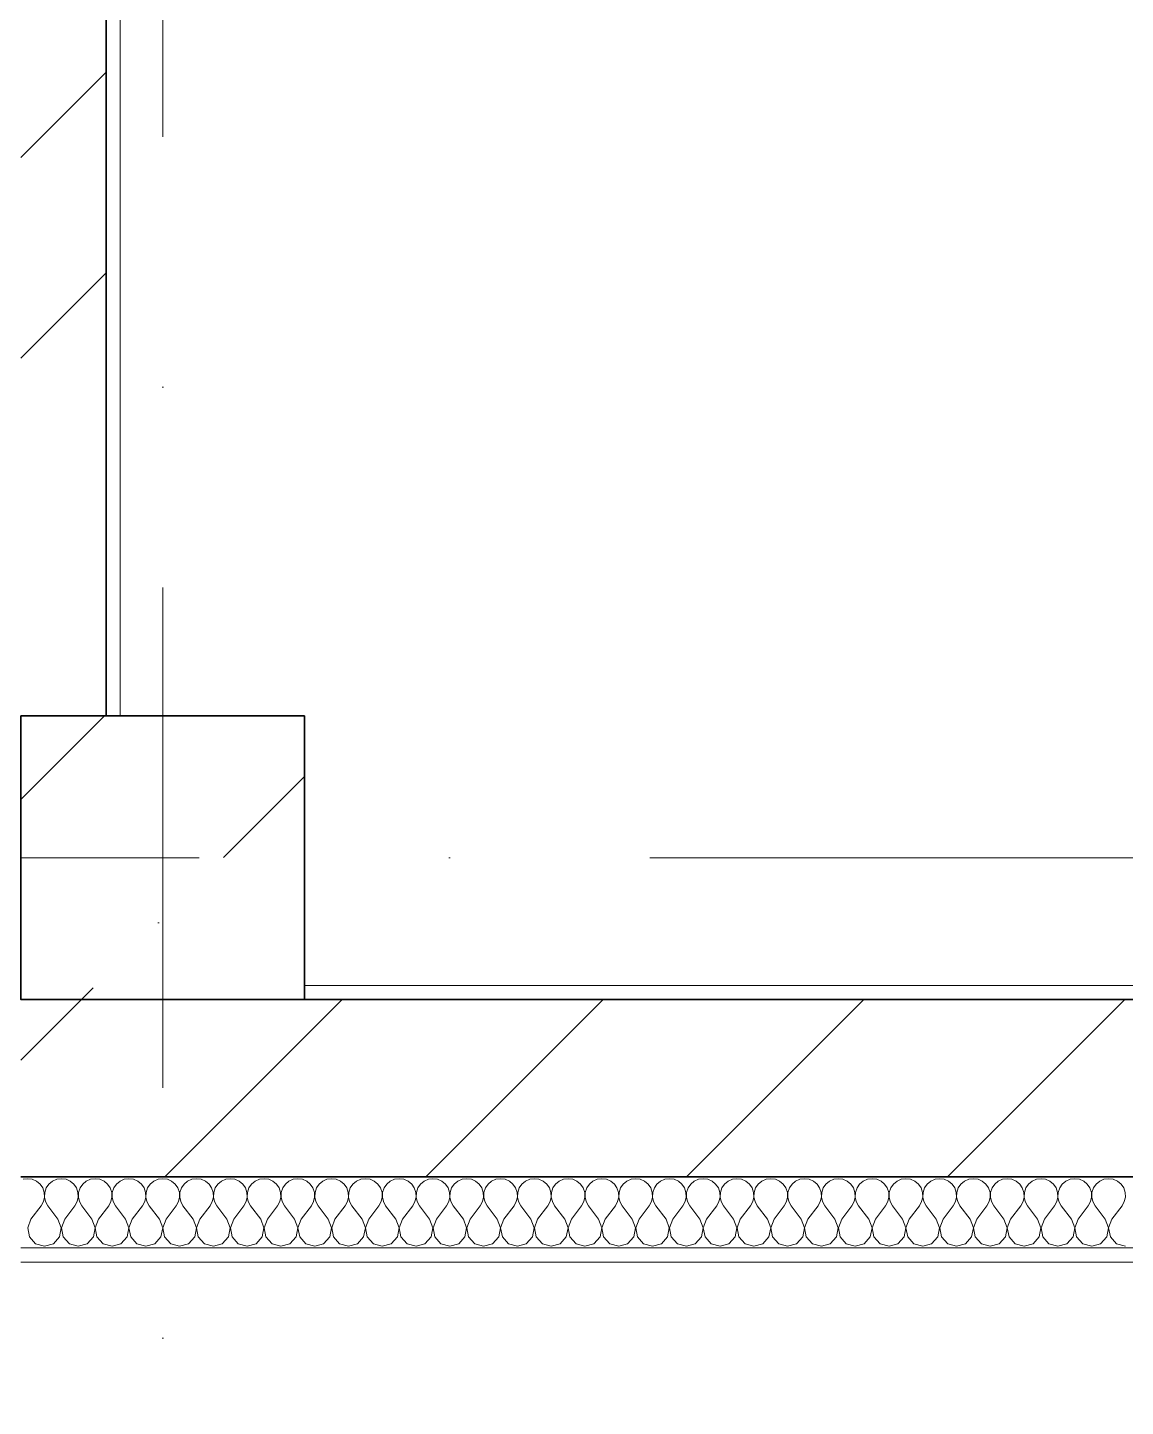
# Model space of a CAD drawing. Header units: millimetres. Extents: x -34838 to 729576, y -214038 to 121482.
# Drawn here: x 608251 to 609799, y -98511 to -96567 of the extents above; entities that cross this region are included whole.
import ezdxf
from ezdxf.enums import TextEntityAlignment as Align

# ---------------------------------------------------------------- set-up
doc = ezdxf.new("R2010")
doc.units = ezdxf.units.MM
doc.header["$MEASUREMENT"] = 0
doc.linetypes.add('Штрихпунктирная', pattern=[1340.555525, 705.555534, -352.777767, 0, -282.222223])
for name, color, linetype in [('А _ ОСІ КООРДИНАЦІЙНІ.3D', 7, 'Continuous'), ('АБ _ 0 _ СТІНИ _ ЗОВНІШНІ .3D', 7, 'Continuous'), ('АБ _ 0 _ СТІНИ _ НАВІСНІ .3D', 7, 'Continuous'), ('АБ _ 1 _ КОЛОНИ _ КБ.3D', 7, 'Continuous'), ('АП _ ТЕП _ ЗОНИ ПРИМІЩЕНЬ .3D', 7, 'Continuous')]:
    doc.layers.add(name, color=color, linetype=linetype)
for name, color, linetype, lineweight in [('А _ ОСІ КООРДИНАЦІЙНІ.3D_Ном._пера__105', 7, 'Continuous', 13), ('А _ ОСІ КООРДИНАЦІЙНІ.3D_Ном._пера__25', 7, 'Continuous', 0), ('АБ _ 0 _ СТІНИ _ ЗОВНІШНІ .3D_Ном._пера__27', 7, 'Continuous', 35), ('АБ _ 0 _ СТІНИ _ ЗОВНІШНІ .3D_Ном._пера__87', 7, 'Continuous', 13), ('АБ _ 0 _ СТІНИ _ НАВІСНІ .3D_Ном._пера__171', 7, 'Continuous', 13), ('АБ _ 0 _ СТІНИ _ НАВІСНІ .3D_Ном._пера__27', 7, 'Continuous', 35), ('АБ _ 0 _ СТІНИ _ НАВІСНІ .3D_Ном._пера__67', 7, 'Continuous', 15), ('АБ _ 0 _ СТІНИ _ НАВІСНІ .3D_Ном._пера__87', 7, 'Continuous', 13), ('АБ _ 1 _ КОЛОНИ _ КБ.3D_Ном._пера__28', 7, 'Continuous', 35)]:
    doc.layers.add(name, color=color, linetype=linetype, lineweight=lineweight)
doc.styles.add('СГЕНЕРИР_СТИЛЬ_1', font='Arial.ttf')

# ---------------------------------------------------------------- blocks, each defined once
blk = doc.blocks.new('Стена_87_1', base_point=(608301.8, -91877.7))
at = {"layer": 'АБ _ 0 _ СТІНИ _ ЗОВНІШНІ .3D', "linetype": 'Continuous', "lineweight": 0, "true_color": 0x000000}
h = blk.add_hatch(dxfattribs=at)
h.set_pattern_fill('М___ЦЕГЛА_ОБЛИЧКУВАЛЬНА__3B', color=18, style=0, pattern_type=2)
h.set_pattern_definition([(45, (518441.8, -97737.7), (-707.107, 707.107), []), (45, (518300.3, -97596.3), (-707.107, 707.107), [])])
h.paths.add_polyline_path([(608241.8, -91957.7), (608241.8, -97537.7), (608361.8, -97537.7), (608361.8, -91957.7)])
at = {"layer": 'АБ _ 0 _ СТІНИ _ ЗОВНІШНІ .3D_Ном._пера__27', "color": 7, "linetype": 'Continuous', "lineweight": 35}
blk.add_line((608361.8, -97537.7), (608361.8, -91957.7), dxfattribs=at)
at = {"layer": 'АБ _ 0 _ СТІНИ _ ЗОВНІШНІ .3D_Ном._пера__87', "color": 7, "linetype": 'Continuous', "lineweight": 13, "flags": 128}
blk.add_lwpolyline([(608381.8, -97537.7), (608381.8, -91957.7)], dxfattribs=at)
blk = doc.blocks.new('*X345', base_point=(518441.8, -97737.7))
at = {"layer": 'АБ _ 0 _ СТІНИ _ НАВІСНІ .3D_Ном._пера__171', "color": 7, "linetype": 'Continuous', "lineweight": 13}
for p, q in [((608251.3, -98190.1), (608244.8, -98191)), ((608257.8, -98191), (608251.3, -98190.1)), ((608263.8, -98193.6), (608257.8, -98191)), ((608268.9, -98197.8), (608263.8, -98193.6)), ((608272.6, -98203.2), (608268.9, -98197.8)), ((608274.7, -98209.5), (608272.6, -98203.2)), ((608277.6, -98203.2), (608275.5, -98209.5)), ((608281.3, -98197.8), (608277.6, -98203.2)), ((608286.4, -98193.6), (608281.3, -98197.8)), ((608292.4, -98191), (608286.4, -98193.6)), ((608298.9, -98190.1), (608292.4, -98191)), ((608305.4, -98191), (608298.9, -98190.1)), ((608311.4, -98193.6), (608305.4, -98191)), ((608316.5, -98197.8), (608311.4, -98193.6)), ((608320.2, -98203.2), (608316.5, -98197.8)), ((608322.3, -98209.5), (608320.2, -98203.2)), ((608325.2, -98203.2), (608323.1, -98209.5)), ((608328.9, -98197.8), (608325.2, -98203.2)), ((608334, -98193.6), (608328.9, -98197.8)), ((608340, -98191), (608334, -98193.6)), ((608346.5, -98190.1), (608340, -98191)), ((608353, -98191), (608346.5, -98190.1)), ((608359, -98193.6), (608353, -98191)), ((608364.1, -98197.8), (608359, -98193.6)), ((608367.8, -98203.2), (608364.1, -98197.8)), ((608369.9, -98209.5), (608367.8, -98203.2)), ((608372.8, -98203.2), (608370.7, -98209.5)), ((608376.6, -98197.8), (608372.8, -98203.2)), ((608381.6, -98193.6), (608376.6, -98197.8)), ((608387.6, -98191), (608381.6, -98193.6)), ((608394.1, -98190.1), (608387.6, -98191)), ((608400.6, -98191), (608394.1, -98190.1)), ((608406.7, -98193.6), (608400.6, -98191)), ((608411.7, -98197.8), (608406.7, -98193.6)), ((608415.4, -98203.2), (608411.7, -98197.8)), ((608417.5, -98209.5), (608415.4, -98203.2)), ((608420.5, -98203.2), (608418.4, -98209.5)), ((608424.2, -98197.8), (608420.5, -98203.2)), ((608429.2, -98193.6), (608424.2, -98197.8)), ((608435.3, -98191), (608429.2, -98193.6)), ((608441.8, -98190.1), (608435.3, -98191)), ((608448.3, -98191), (608441.8, -98190.1)), ((608454.3, -98193.6), (608448.3, -98191)), ((608459.3, -98197.8), (608454.3, -98193.6)), ((608463.1, -98203.2), (608459.3, -98197.8)), ((608465.2, -98209.5), (608463.1, -98203.2)), ((608468.1, -98203.2), (608466, -98209.5)), ((608471.8, -98197.8), (608468.1, -98203.2)), ((608476.9, -98193.6), (608471.8, -98197.8)), ((608482.9, -98191), (608476.9, -98193.6)), ((608489.4, -98190.1), (608482.9, -98191)), ((608495.9, -98191), (608489.4, -98190.1)), ((608501.9, -98193.6), (608495.9, -98191)), ((608507, -98197.8), (608501.9, -98193.6)), ((608510.7, -98203.2), (608507, -98197.8)), ((608512.8, -98209.5), (608510.7, -98203.2)), ((608515.7, -98203.2), (608513.6, -98209.5)), ((608519.4, -98197.8), (608515.7, -98203.2)), ((608524.5, -98193.6), (608519.4, -98197.8)), ((608530.5, -98191), (608524.5, -98193.6)), ((608537, -98190.1), (608530.5, -98191)), ((608543.5, -98191), (608537, -98190.1)), ((608549.5, -98193.6), (608543.5, -98191)), ((608554.6, -98197.8), (608549.5, -98193.6)), ((608558.3, -98203.2), (608554.6, -98197.8)), ((608560.4, -98209.5), (608558.3, -98203.2)), ((608563.3, -98203.2), (608561.2, -98209.5)), ((608567, -98197.8), (608563.3, -98203.2)), ((608572.1, -98193.6), (608567, -98197.8)), ((608578.1, -98191), (608572.1, -98193.6)), ((608584.6, -98190.1), (608578.1, -98191)), ((608591.1, -98191), (608584.6, -98190.1)), ((608597.1, -98193.6), (608591.1, -98191)), ((608602.2, -98197.8), (608597.1, -98193.6)), ((608605.9, -98203.2), (608602.2, -98197.8)), ((608608, -98209.5), (608605.9, -98203.2)), ((608610.9, -98203.2), (608608.8, -98209.5)), ((608614.7, -98197.8), (608610.9, -98203.2)), ((608619.7, -98193.6), (608614.7, -98197.8)), ((608625.7, -98191), (608619.7, -98193.6)), ((608632.2, -98190.1), (608625.7, -98191)), ((608638.7, -98191), (608632.2, -98190.1)), ((608644.8, -98193.6), (608638.7, -98191)), ((608649.8, -98197.8), (608644.8, -98193.6)), ((608653.5, -98203.2), (608649.8, -98197.8)), ((608655.6, -98209.5), (608653.5, -98203.2)), ((608658.6, -98203.2), (608656.5, -98209.5)), ((608662.3, -98197.8), (608658.6, -98203.2)), ((608667.3, -98193.6), (608662.3, -98197.8)), ((608673.3, -98191), (608667.3, -98193.6)), ((608679.9, -98190.1), (608673.3, -98191)), ((608686.4, -98191), (608679.9, -98190.1)), ((608692.4, -98193.6), (608686.4, -98191)), ((608697.4, -98197.8), (608692.4, -98193.6)), ((608701.2, -98203.2), (608697.4, -98197.8)), ((608703.3, -98209.5), (608701.2, -98203.2)), ((608706.2, -98203.2), (608704.1, -98209.5)), ((608709.9, -98197.8), (608706.2, -98203.2)), ((608715, -98193.6), (608709.9, -98197.8)), ((608721, -98191), (608715, -98193.6)), ((608727.5, -98190.1), (608721, -98191)), ((608734, -98191), (608727.5, -98190.1)), ((608740, -98193.6), (608734, -98191)), ((608745.1, -98197.8), (608740, -98193.6)), ((608748.8, -98203.2), (608745.1, -98197.8)), ((608750.9, -98209.5), (608748.8, -98203.2)), ((608753.8, -98203.2), (608751.7, -98209.5)), ((608757.5, -98197.8), (608753.8, -98203.2)), ((608762.6, -98193.6), (608757.5, -98197.8)), ((608768.6, -98191), (608762.6, -98193.6)), ((608775.1, -98190.1), (608768.6, -98191)), ((608781.6, -98191), (608775.1, -98190.1)), ((608787.6, -98193.6), (608781.6, -98191)), ((608792.7, -98197.8), (608787.6, -98193.6)), ((608796.4, -98203.2), (608792.7, -98197.8)), ((608798.5, -98209.5), (608796.4, -98203.2)), ((608801.4, -98203.2), (608799.3, -98209.5)), ((608805.1, -98197.8), (608801.4, -98203.2)), ((608810.2, -98193.6), (608805.1, -98197.8)), ((608816.2, -98191), (608810.2, -98193.6)), ((608822.7, -98190.1), (608816.2, -98191)), ((608829.2, -98191), (608822.7, -98190.1)), ((608835.2, -98193.6), (608829.2, -98191)), ((608840.3, -98197.8), (608835.2, -98193.6)), ((608844, -98203.2), (608840.3, -98197.8)), ((608846.1, -98209.5), (608844, -98203.2)), ((608849, -98203.2), (608846.9, -98209.5)), ((608852.8, -98197.8), (608849, -98203.2)), ((608857.8, -98193.6), (608852.8, -98197.8)), ((608863.8, -98191), (608857.8, -98193.6)), ((608870.3, -98190.1), (608863.8, -98191)), ((608876.8, -98191), (608870.3, -98190.1)), ((608882.8, -98193.6), (608876.8, -98191)), ((608887.9, -98197.8), (608882.8, -98193.6)), ((608891.6, -98203.2), (608887.9, -98197.8)), ((608893.7, -98209.5), (608891.6, -98203.2)), ((608896.7, -98203.2), (608894.6, -98209.5)), ((608900.4, -98197.8), (608896.7, -98203.2)), ((608905.4, -98193.6), (608900.4, -98197.8)), ((608911.4, -98191), (608905.4, -98193.6)), ((608918, -98190.1), (608911.4, -98191)), ((608924.5, -98191), (608918, -98190.1)), ((608930.5, -98193.6), (608924.5, -98191)), ((608935.5, -98197.8), (608930.5, -98193.6)), ((608939.2, -98203.2), (608935.5, -98197.8)), ((608941.3, -98209.5), (608939.2, -98203.2)), ((608944.3, -98203.2), (608942.2, -98209.5)), ((608948, -98197.8), (608944.3, -98203.2)), ((608953.1, -98193.6), (608948, -98197.8)), ((608959.1, -98191), (608953.1, -98193.6)), ((608965.6, -98190.1), (608959.1, -98191)), ((608972.1, -98191), (608965.6, -98190.1)), ((608978.1, -98193.6), (608972.1, -98191)), ((608983.1, -98197.8), (608978.1, -98193.6)), ((608986.9, -98203.2), (608983.1, -98197.8)), ((608989, -98209.5), (608986.9, -98203.2)), ((608991.9, -98203.2), (608989.8, -98209.5)), ((608995.6, -98197.8), (608991.9, -98203.2)), ((609000.7, -98193.6), (608995.6, -98197.8)), ((609006.7, -98191), (609000.7, -98193.6)), ((609013.2, -98190.1), (609006.7, -98191)), ((609019.7, -98191), (609013.2, -98190.1)), ((609025.7, -98193.6), (609019.7, -98191)), ((609030.8, -98197.8), (609025.7, -98193.6)), ((609034.5, -98203.2), (609030.8, -98197.8)), ((609036.6, -98209.5), (609034.5, -98203.2)), ((609039.5, -98203.2), (609037.4, -98209.5)), ((609043.2, -98197.8), (609039.5, -98203.2)), ((609048.3, -98193.6), (609043.2, -98197.8)), ((609054.3, -98191), (609048.3, -98193.6)), ((609060.8, -98190.1), (609054.3, -98191)), ((609067.3, -98191), (609060.8, -98190.1)), ((609073.3, -98193.6), (609067.3, -98191)), ((609078.4, -98197.8), (609073.3, -98193.6)), ((609082.1, -98203.2), (609078.4, -98197.8)), ((609084.2, -98209.5), (609082.1, -98203.2)), ((609087.1, -98203.2), (609085, -98209.5)), ((609090.9, -98197.8), (609087.1, -98203.2)), ((609095.9, -98193.6), (609090.9, -98197.8)), ((609101.9, -98191), (609095.9, -98193.6)), ((609108.4, -98190.1), (609101.9, -98191)), ((609114.9, -98191), (609108.4, -98190.1)), ((609120.9, -98193.6), (609114.9, -98191)), ((609126, -98197.8), (609120.9, -98193.6)), ((609129.7, -98203.2), (609126, -98197.8)), ((609131.8, -98209.5), (609129.7, -98203.2)), ((609134.8, -98203.2), (609132.7, -98209.5)), ((609138.5, -98197.8), (609134.8, -98203.2)), ((609143.5, -98193.6), (609138.5, -98197.8)), ((609149.5, -98191), (609143.5, -98193.6)), ((609156, -98190.1), (609149.5, -98191)), ((609162.6, -98191), (609156, -98190.1)), ((609168.6, -98193.6), (609162.6, -98191)), ((609173.6, -98197.8), (609168.6, -98193.6)), ((609177.3, -98203.2), (609173.6, -98197.8)), ((609179.4, -98209.5), (609177.3, -98203.2)), ((609182.4, -98203.2), (609180.3, -98209.5)), ((609186.1, -98197.8), (609182.4, -98203.2)), ((609191.1, -98193.6), (609186.1, -98197.8)), ((609197.2, -98191), (609191.1, -98193.6)), ((609203.7, -98190.1), (609197.2, -98191)), ((609210.2, -98191), (609203.7, -98190.1)), ((609216.2, -98193.6), (609210.2, -98191)), ((609221.2, -98197.8), (609216.2, -98193.6)), ((609225, -98203.2), (609221.2, -98197.8)), ((609227.1, -98209.5), (609225, -98203.2)), ((609230, -98203.2), (609227.9, -98209.5)), ((609233.7, -98197.8), (609230, -98203.2)), ((609238.8, -98193.6), (609233.7, -98197.8)), ((609244.8, -98191), (609238.8, -98193.6)), ((609251.3, -98190.1), (609244.8, -98191)), ((609257.8, -98191), (609251.3, -98190.1)), ((609263.8, -98193.6), (609257.8, -98191)), ((609268.9, -98197.8), (609263.8, -98193.6)), ((609272.6, -98203.2), (609268.9, -98197.8)), ((609274.7, -98209.5), (609272.6, -98203.2)), ((609277.6, -98203.2), (609275.5, -98209.5)), ((609281.3, -98197.8), (609277.6, -98203.2)), ((609286.4, -98193.6), (609281.3, -98197.8)), ((609292.4, -98191), (609286.4, -98193.6)), ((609298.9, -98190.1), (609292.4, -98191)), ((609305.4, -98191), (609298.9, -98190.1)), ((609311.4, -98193.6), (609305.4, -98191)), ((609316.5, -98197.8), (609311.4, -98193.6)), ((609320.2, -98203.2), (609316.5, -98197.8)), ((609322.3, -98209.5), (609320.2, -98203.2)), ((609325.2, -98203.2), (609323.1, -98209.5)), ((609328.9, -98197.8), (609325.2, -98203.2)), ((609334, -98193.6), (609328.9, -98197.8)), ((609340, -98191), (609334, -98193.6)), ((609346.5, -98190.1), (609340, -98191)), ((609353, -98191), (609346.5, -98190.1)), ((609359, -98193.6), (609353, -98191)), ((609364.1, -98197.8), (609359, -98193.6)), ((609367.8, -98203.2), (609364.1, -98197.8)), ((609369.9, -98209.5), (609367.8, -98203.2)), ((609372.8, -98203.2), (609370.7, -98209.5)), ((609376.6, -98197.8), (609372.8, -98203.2)), ((609381.6, -98193.6), (609376.6, -98197.8)), ((609387.6, -98191), (609381.6, -98193.6)), ((609394.1, -98190.1), (609387.6, -98191)), ((609400.6, -98191), (609394.1, -98190.1)), ((609406.7, -98193.6), (609400.6, -98191)), ((609411.7, -98197.8), (609406.7, -98193.6)), ((609415.4, -98203.2), (609411.7, -98197.8)), ((609417.5, -98209.5), (609415.4, -98203.2)), ((609420.5, -98203.2), (609418.4, -98209.5)), ((609424.2, -98197.8), (609420.5, -98203.2)), ((609429.2, -98193.6), (609424.2, -98197.8)), ((609435.3, -98191), (609429.2, -98193.6)), ((609441.8, -98190.1), (609435.3, -98191)), ((609448.3, -98191), (609441.8, -98190.1)), ((609454.3, -98193.6), (609448.3, -98191)), ((609459.3, -98197.8), (609454.3, -98193.6)), ((609463.1, -98203.2), (609459.3, -98197.8)), ((609465.2, -98209.5), (609463.1, -98203.2)), ((609468.1, -98203.2), (609466, -98209.5)), ((609471.8, -98197.8), (609468.1, -98203.2)), ((609476.9, -98193.6), (609471.8, -98197.8)), ((609482.9, -98191), (609476.9, -98193.6)), ((609489.4, -98190.1), (609482.9, -98191)), ((609495.9, -98191), (609489.4, -98190.1)), ((609501.9, -98193.6), (609495.9, -98191)), ((609507, -98197.8), (609501.9, -98193.6)), ((609510.7, -98203.2), (609507, -98197.8)), ((609512.8, -98209.5), (609510.7, -98203.2)), ((609515.7, -98203.2), (609513.6, -98209.5)), ((609519.4, -98197.8), (609515.7, -98203.2)), ((609524.5, -98193.6), (609519.4, -98197.8)), ((609530.5, -98191), (609524.5, -98193.6)), ((609537, -98190.1), (609530.5, -98191)), ((609543.5, -98191), (609537, -98190.1)), ((609549.5, -98193.6), (609543.5, -98191)), ((609554.6, -98197.8), (609549.5, -98193.6)), ((609558.3, -98203.2), (609554.6, -98197.8)), ((609560.4, -98209.5), (609558.3, -98203.2)), ((609563.3, -98203.2), (609561.2, -98209.5)), ((609567, -98197.8), (609563.3, -98203.2)), ((609572.1, -98193.6), (609567, -98197.8)), ((609578.1, -98191), (609572.1, -98193.6)), ((609584.6, -98190.1), (609578.1, -98191)), ((609591.1, -98191), (609584.6, -98190.1)), ((609597.1, -98193.6), (609591.1, -98191)), ((609602.2, -98197.8), (609597.1, -98193.6)), ((609605.9, -98203.2), (609602.2, -98197.8)), ((609608, -98209.5), (609605.9, -98203.2)), ((609610.9, -98203.2), (609608.8, -98209.5)), ((609614.7, -98197.8), (609610.9, -98203.2)), ((609619.7, -98193.6), (609614.7, -98197.8)), ((609625.7, -98191), (609619.7, -98193.6)), ((609632.2, -98190.1), (609625.7, -98191)), ((609638.7, -98191), (609632.2, -98190.1)), ((609644.8, -98193.6), (609638.7, -98191)), ((609649.8, -98197.8), (609644.8, -98193.6)), ((609653.5, -98203.2), (609649.8, -98197.8)), ((609655.6, -98209.5), (609653.5, -98203.2)), ((609658.6, -98203.2), (609656.5, -98209.5)), ((609662.3, -98197.8), (609658.6, -98203.2)), ((609667.3, -98193.6), (609662.3, -98197.8)), ((609673.3, -98191), (609667.3, -98193.6)), ((609679.9, -98190.1), (609673.3, -98191)), ((609686.4, -98191), (609679.9, -98190.1)), ((609692.4, -98193.6), (609686.4, -98191)), ((609697.4, -98197.8), (609692.4, -98193.6)), ((609701.2, -98203.2), (609697.4, -98197.8)), ((609703.3, -98209.5), (609701.2, -98203.2)), ((609706.2, -98203.2), (609704.1, -98209.5)), ((609709.9, -98197.8), (609706.2, -98203.2)), ((609715, -98193.6), (609709.9, -98197.8)), ((609721, -98191), (609715, -98193.6)), ((609727.5, -98190.1), (609721, -98191)), ((609734, -98191), (609727.5, -98190.1)), ((609740, -98193.6), (609734, -98191)), ((609745.1, -98197.8), (609740, -98193.6)), ((609748.8, -98203.2), (609745.1, -98197.8)), ((609750.9, -98209.5), (609748.8, -98203.2)), ((609753.8, -98203.2), (609751.7, -98209.5)), ((609757.5, -98197.8), (609753.8, -98203.2)), ((609762.6, -98193.6), (609757.5, -98197.8)), ((609768.6, -98191), (609762.6, -98193.6)), ((609775.1, -98190.1), (609768.6, -98191)), ((609781.6, -98191), (609775.1, -98190.1)), ((609787.6, -98193.6), (609781.6, -98191)), ((609792.7, -98197.8), (609787.6, -98193.6)), ((609796.4, -98203.2), (609792.7, -98197.8)), ((609798.5, -98209.5), (609796.4, -98203.2)), ((608270.3, -98228.2), (608273.5, -98222.4)), ((608273.5, -98222.4), (608275, -98216)), ((608275, -98216), (608274.7, -98209.5)), ((608275.5, -98209.5), (608275.2, -98216)), ((608275.2, -98216), (608276.7, -98222.4)), ((608276.7, -98222.4), (608279.9, -98228.2)), ((608318, -98228.2), (608321.1, -98222.4)), ((608321.1, -98222.4), (608322.6, -98216)), ((608322.6, -98216), (608322.3, -98209.5)), ((608323.1, -98209.5), (608322.8, -98216)), ((608322.8, -98216), (608324.3, -98222.4)), ((608324.3, -98222.4), (608327.5, -98228.2)), ((608365.6, -98228.2), (608368.7, -98222.4)), ((608368.7, -98222.4), (608370.2, -98216)), ((608370.2, -98216), (608369.9, -98209.5)), ((608370.7, -98209.5), (608370.4, -98216)), ((608370.4, -98216), (608371.9, -98222.4)), ((608371.9, -98222.4), (608375.1, -98228.2)), ((608413.2, -98228.2), (608416.4, -98222.4)), ((608416.4, -98222.4), (608417.9, -98216)), ((608417.9, -98216), (608417.5, -98209.5)), ((608418.4, -98209.5), (608418, -98216)), ((608418, -98216), (608419.5, -98222.4)), ((608419.5, -98222.4), (608422.7, -98228.2)), ((608460.8, -98228.2), (608464, -98222.4)), ((608464, -98222.4), (608465.5, -98216)), ((608465.5, -98216), (608465.2, -98209.5)), ((608466, -98209.5), (608465.7, -98216)), ((608465.7, -98216), (608467.2, -98222.4)), ((608467.2, -98222.4), (608470.3, -98228.2)), ((608508.4, -98228.2), (608511.6, -98222.4)), ((608511.6, -98222.4), (608513.1, -98216)), ((608513.1, -98216), (608512.8, -98209.5)), ((608513.6, -98209.5), (608513.3, -98216)), ((608513.3, -98216), (608514.8, -98222.4)), ((608514.8, -98222.4), (608518, -98228.2)), ((608556, -98228.2), (608559.2, -98222.4)), ((608559.2, -98222.4), (608560.7, -98216)), ((608560.7, -98216), (608560.4, -98209.5)), ((608561.2, -98209.5), (608560.9, -98216)), ((608560.9, -98216), (608562.4, -98222.4)), ((608562.4, -98222.4), (608565.6, -98228.2)), ((608603.7, -98228.2), (608606.8, -98222.4)), ((608606.8, -98222.4), (608608.3, -98216)), ((608608.3, -98216), (608608, -98209.5)), ((608608.8, -98209.5), (608608.5, -98216)), ((608608.5, -98216), (608610, -98222.4)), ((608610, -98222.4), (608613.2, -98228.2)), ((608651.3, -98228.2), (608654.5, -98222.4)), ((608654.5, -98222.4), (608655.9, -98216)), ((608655.9, -98216), (608655.6, -98209.5)), ((608656.5, -98209.5), (608656.1, -98216)), ((608656.1, -98216), (608657.6, -98222.4)), ((608657.6, -98222.4), (608660.8, -98228.2)), ((608698.9, -98228.2), (608702.1, -98222.4)), ((608702.1, -98222.4), (608703.6, -98216)), ((608703.6, -98216), (608703.3, -98209.5)), ((608704.1, -98209.5), (608703.8, -98216)), ((608703.8, -98216), (608705.2, -98222.4)), ((608705.2, -98222.4), (608708.4, -98228.2)), ((608746.5, -98228.2), (608749.7, -98222.4)), ((608749.7, -98222.4), (608751.2, -98216)), ((608751.2, -98216), (608750.9, -98209.5)), ((608751.7, -98209.5), (608751.4, -98216)), ((608751.4, -98216), (608752.9, -98222.4)), ((608752.9, -98222.4), (608756, -98228.2)), ((608794.1, -98228.2), (608797.3, -98222.4)), ((608797.3, -98222.4), (608798.8, -98216)), ((608798.8, -98216), (608798.5, -98209.5)), ((608799.3, -98209.5), (608799, -98216)), ((608799, -98216), (608800.5, -98222.4)), ((608800.5, -98222.4), (608803.7, -98228.2)), ((608841.8, -98228.2), (608844.9, -98222.4)), ((608844.9, -98222.4), (608846.4, -98216)), ((608846.4, -98216), (608846.1, -98209.5)), ((608846.9, -98209.5), (608846.6, -98216)), ((608846.6, -98216), (608848.1, -98222.4)), ((608848.1, -98222.4), (608851.3, -98228.2)), ((608889.4, -98228.2), (608892.6, -98222.4)), ((608892.6, -98222.4), (608894, -98216)), ((608894, -98216), (608893.7, -98209.5)), ((608894.6, -98209.5), (608894.2, -98216)), ((608894.2, -98216), (608895.7, -98222.4)), ((608895.7, -98222.4), (608898.9, -98228.2)), ((608937, -98228.2), (608940.2, -98222.4)), ((608940.2, -98222.4), (608941.7, -98216)), ((608941.7, -98216), (608941.3, -98209.5)), ((608942.2, -98209.5), (608941.9, -98216)), ((608941.9, -98216), (608943.3, -98222.4)), ((608943.3, -98222.4), (608946.5, -98228.2)), ((608984.6, -98228.2), (608987.8, -98222.4)), ((608987.8, -98222.4), (608989.3, -98216)), ((608989.3, -98216), (608989, -98209.5)), ((608989.8, -98209.5), (608989.5, -98216)), ((608989.5, -98216), (608991, -98222.4)), ((608991, -98222.4), (608994.1, -98228.2)), ((609032.2, -98228.2), (609035.4, -98222.4)), ((609035.4, -98222.4), (609036.9, -98216)), ((609036.9, -98216), (609036.6, -98209.5)), ((609037.4, -98209.5), (609037.1, -98216)), ((609037.1, -98216), (609038.6, -98222.4)), ((609038.6, -98222.4), (609041.8, -98228.2)), ((609079.9, -98228.2), (609083, -98222.4)), ((609083, -98222.4), (609084.5, -98216)), ((609084.5, -98216), (609084.2, -98209.5)), ((609085, -98209.5), (609084.7, -98216)), ((609084.7, -98216), (609086.2, -98222.4)), ((609086.2, -98222.4), (609089.4, -98228.2)), ((609127.5, -98228.2), (609130.7, -98222.4)), ((609130.7, -98222.4), (609132.1, -98216)), ((609132.1, -98216), (609131.8, -98209.5)), ((609132.7, -98209.5), (609132.3, -98216)), ((609132.3, -98216), (609133.8, -98222.4)), ((609133.8, -98222.4), (609137, -98228.2)), ((609175.1, -98228.2), (609178.3, -98222.4)), ((609178.3, -98222.4), (609179.8, -98216)), ((609179.8, -98216), (609179.4, -98209.5)), ((609180.3, -98209.5), (609180, -98216)), ((609180, -98216), (609181.4, -98222.4)), ((609181.4, -98222.4), (609184.6, -98228.2)), ((609222.7, -98228.2), (609225.9, -98222.4)), ((609225.9, -98222.4), (609227.4, -98216)), ((609227.4, -98216), (609227.1, -98209.5)), ((609227.9, -98209.5), (609227.6, -98216)), ((609227.6, -98216), (609229.1, -98222.4)), ((609229.1, -98222.4), (609232.2, -98228.2)), ((609270.3, -98228.2), (609273.5, -98222.4)), ((609273.5, -98222.4), (609275, -98216)), ((609275, -98216), (609274.7, -98209.5)), ((609275.5, -98209.5), (609275.2, -98216)), ((609275.2, -98216), (609276.7, -98222.4)), ((609276.7, -98222.4), (609279.9, -98228.2)), ((609318, -98228.2), (609321.1, -98222.4)), ((609321.1, -98222.4), (609322.6, -98216)), ((609322.6, -98216), (609322.3, -98209.5)), ((609323.1, -98209.5), (609322.8, -98216)), ((609322.8, -98216), (609324.3, -98222.4)), ((609324.3, -98222.4), (609327.5, -98228.2)), ((609365.6, -98228.2), (609368.7, -98222.4)), ((609368.7, -98222.4), (609370.2, -98216)), ((609370.2, -98216), (609369.9, -98209.5)), ((609370.7, -98209.5), (609370.4, -98216)), ((609370.4, -98216), (609371.9, -98222.4)), ((609371.9, -98222.4), (609375.1, -98228.2)), ((609413.2, -98228.2), (609416.4, -98222.4)), ((609416.4, -98222.4), (609417.9, -98216)), ((609417.9, -98216), (609417.5, -98209.5)), ((609418.4, -98209.5), (609418, -98216)), ((609418, -98216), (609419.5, -98222.4)), ((609419.5, -98222.4), (609422.7, -98228.2)), ((609460.8, -98228.2), (609464, -98222.4)), ((609464, -98222.4), (609465.5, -98216)), ((609465.5, -98216), (609465.2, -98209.5)), ((609466, -98209.5), (609465.7, -98216)), ((609465.7, -98216), (609467.2, -98222.4)), ((609467.2, -98222.4), (609470.3, -98228.2)), ((609508.4, -98228.2), (609511.6, -98222.4)), ((609511.6, -98222.4), (609513.1, -98216)), ((609513.1, -98216), (609512.8, -98209.5)), ((609513.6, -98209.5), (609513.3, -98216)), ((609513.3, -98216), (609514.8, -98222.4)), ((609514.8, -98222.4), (609518, -98228.2)), ((609556, -98228.2), (609559.2, -98222.4)), ((609559.2, -98222.4), (609560.7, -98216)), ((609560.7, -98216), (609560.4, -98209.5)), ((609561.2, -98209.5), (609560.9, -98216)), ((609560.9, -98216), (609562.4, -98222.4)), ((609562.4, -98222.4), (609565.6, -98228.2)), ((609603.7, -98228.2), (609606.8, -98222.4)), ((609606.8, -98222.4), (609608.3, -98216)), ((609608.3, -98216), (609608, -98209.5)), ((609608.8, -98209.5), (609608.5, -98216)), ((609608.5, -98216), (609610, -98222.4)), ((609610, -98222.4), (609613.2, -98228.2)), ((609651.3, -98228.2), (609654.5, -98222.4)), ((609654.5, -98222.4), (609655.9, -98216)), ((609655.9, -98216), (609655.6, -98209.5)), ((609656.5, -98209.5), (609656.1, -98216)), ((609656.1, -98216), (609657.6, -98222.4)), ((609657.6, -98222.4), (609660.8, -98228.2)), ((609698.9, -98228.2), (609702.1, -98222.4)), ((609702.1, -98222.4), (609703.6, -98216)), ((609703.6, -98216), (609703.3, -98209.5)), ((609704.1, -98209.5), (609703.8, -98216)), ((609703.8, -98216), (609705.2, -98222.4)), ((609705.2, -98222.4), (609708.4, -98228.2)), ((609746.5, -98228.2), (609749.7, -98222.4)), ((609749.7, -98222.4), (609751.2, -98216)), ((609751.2, -98216), (609750.9, -98209.5)), ((609751.7, -98209.5), (609751.4, -98216)), ((609751.4, -98216), (609752.9, -98222.4)), ((609752.9, -98222.4), (609756, -98228.2)), ((609794.1, -98228.2), (609797.3, -98222.4)), ((609797.3, -98222.4), (609798.8, -98216)), ((609798.8, -98216), (609798.5, -98209.5)), ((608256, -98247.2), (608270.3, -98228.2)), ((608294.1, -98247.2), (608279.9, -98228.2)), ((608303.7, -98247.2), (608318, -98228.2)), ((608341.8, -98247.2), (608327.5, -98228.2)), ((608351.3, -98247.2), (608365.6, -98228.2)), ((608389.4, -98247.2), (608375.1, -98228.2)), ((608398.9, -98247.2), (608413.2, -98228.2)), ((608437, -98247.2), (608422.7, -98228.2)), ((608446.5, -98247.2), (608460.8, -98228.2)), ((608484.6, -98247.2), (608470.3, -98228.2)), ((608494.1, -98247.2), (608508.4, -98228.2)), ((608532.2, -98247.2), (608518, -98228.2)), ((608541.8, -98247.2), (608556, -98228.2)), ((608579.9, -98247.2), (608565.6, -98228.2)), ((608589.4, -98247.2), (608603.7, -98228.2)), ((608627.5, -98247.2), (608613.2, -98228.2)), ((608637, -98247.2), (608651.3, -98228.2)), ((608675.1, -98247.2), (608660.8, -98228.2)), ((608684.6, -98247.2), (608698.9, -98228.2)), ((608722.7, -98247.2), (608708.4, -98228.2)), ((608732.2, -98247.2), (608746.5, -98228.2)), ((608770.3, -98247.2), (608756, -98228.2)), ((608779.9, -98247.2), (608794.1, -98228.2)), ((608818, -98247.2), (608803.7, -98228.2)), ((608827.5, -98247.2), (608841.8, -98228.2)), ((608865.6, -98247.2), (608851.3, -98228.2)), ((608875.1, -98247.2), (608889.4, -98228.2)), ((608913.2, -98247.2), (608898.9, -98228.2)), ((608922.7, -98247.2), (608937, -98228.2)), ((608960.8, -98247.2), (608946.5, -98228.2)), ((608970.3, -98247.2), (608984.6, -98228.2)), ((609008.4, -98247.2), (608994.1, -98228.2)), ((609018, -98247.2), (609032.2, -98228.2)), ((609056, -98247.2), (609041.8, -98228.2)), ((609065.6, -98247.2), (609079.9, -98228.2)), ((609103.7, -98247.2), (609089.4, -98228.2)), ((609113.2, -98247.2), (609127.5, -98228.2)), ((609151.3, -98247.2), (609137, -98228.2)), ((609160.8, -98247.2), (609175.1, -98228.2)), ((609198.9, -98247.2), (609184.6, -98228.2)), ((609208.4, -98247.2), (609222.7, -98228.2)), ((609246.5, -98247.2), (609232.2, -98228.2)), ((609256, -98247.2), (609270.3, -98228.2)), ((609294.1, -98247.2), (609279.9, -98228.2)), ((609303.7, -98247.2), (609318, -98228.2)), ((609341.8, -98247.2), (609327.5, -98228.2)), ((609351.3, -98247.2), (609365.6, -98228.2)), ((609389.4, -98247.2), (609375.1, -98228.2)), ((609398.9, -98247.2), (609413.2, -98228.2)), ((609437, -98247.2), (609422.7, -98228.2)), ((609446.5, -98247.2), (609460.8, -98228.2)), ((609484.6, -98247.2), (609470.3, -98228.2)), ((609494.1, -98247.2), (609508.4, -98228.2)), ((609532.2, -98247.2), (609518, -98228.2)), ((609541.8, -98247.2), (609556, -98228.2)), ((609579.9, -98247.2), (609565.6, -98228.2)), ((609589.4, -98247.2), (609603.7, -98228.2)), ((609627.5, -98247.2), (609613.2, -98228.2)), ((609637, -98247.2), (609651.3, -98228.2)), ((609675.1, -98247.2), (609660.8, -98228.2)), ((609684.6, -98247.2), (609698.9, -98228.2)), ((609722.7, -98247.2), (609708.4, -98228.2)), ((609732.2, -98247.2), (609746.5, -98228.2)), ((609770.3, -98247.2), (609756, -98228.2)), ((609779.9, -98247.2), (609794.1, -98228.2)), ((608256, -98247.2), (608251.4, -98259.4)), ((608251.4, -98259.4), (608253.8, -98272.2)), ((608298.8, -98259.4), (608294.1, -98247.2)), ((608296.4, -98272.2), (608298.8, -98259.4)), ((608303.7, -98247.2), (608299, -98259.4)), ((608299, -98259.4), (608301.4, -98272.2)), ((608346.4, -98259.4), (608341.8, -98247.2)), ((608344, -98272.2), (608346.4, -98259.4)), ((608351.3, -98247.2), (608346.6, -98259.4)), ((608346.6, -98259.4), (608349, -98272.2)), ((608394, -98259.4), (608389.4, -98247.2)), ((608391.6, -98272.2), (608394, -98259.4)), ((608398.9, -98247.2), (608394.2, -98259.4)), ((608394.2, -98259.4), (608396.7, -98272.2)), ((608441.7, -98259.4), (608437, -98247.2)), ((608439.2, -98272.2), (608441.7, -98259.4)), ((608446.5, -98247.2), (608441.9, -98259.4)), ((608441.9, -98259.4), (608444.3, -98272.2)), ((608489.3, -98259.4), (608484.6, -98247.2)), ((608486.9, -98272.2), (608489.3, -98259.4)), ((608494.1, -98247.2), (608489.5, -98259.4)), ((608489.5, -98259.4), (608491.9, -98272.2)), ((608536.9, -98259.4), (608532.2, -98247.2)), ((608534.5, -98272.2), (608536.9, -98259.4)), ((608541.8, -98247.2), (608537.1, -98259.4)), ((608537.1, -98259.4), (608539.5, -98272.2)), ((608584.5, -98259.4), (608579.9, -98247.2)), ((608582.1, -98272.2), (608584.5, -98259.4)), ((608589.4, -98247.2), (608584.7, -98259.4)), ((608584.7, -98259.4), (608587.1, -98272.2)), ((608632.1, -98259.4), (608627.5, -98247.2)), ((608629.7, -98272.2), (608632.1, -98259.4)), ((608637, -98247.2), (608632.3, -98259.4)), ((608632.3, -98259.4), (608634.8, -98272.2)), ((608679.8, -98259.4), (608675.1, -98247.2)), ((608677.3, -98272.2), (608679.8, -98259.4)), ((608684.6, -98247.2), (608680, -98259.4)), ((608680, -98259.4), (608682.4, -98272.2)), ((608727.4, -98259.4), (608722.7, -98247.2)), ((608725, -98272.2), (608727.4, -98259.4)), ((608732.2, -98247.2), (608727.6, -98259.4)), ((608727.6, -98259.4), (608730, -98272.2)), ((608775, -98259.4), (608770.3, -98247.2)), ((608772.6, -98272.2), (608775, -98259.4)), ((608779.9, -98247.2), (608775.2, -98259.4)), ((608775.2, -98259.4), (608777.6, -98272.2)), ((608822.6, -98259.4), (608818, -98247.2)), ((608820.2, -98272.2), (608822.6, -98259.4)), ((608827.5, -98247.2), (608822.8, -98259.4)), ((608822.8, -98259.4), (608825.2, -98272.2)), ((608870.2, -98259.4), (608865.6, -98247.2)), ((608867.8, -98272.2), (608870.2, -98259.4)), ((608875.1, -98247.2), (608870.4, -98259.4)), ((608870.4, -98259.4), (608872.8, -98272.2)), ((608917.9, -98259.4), (608913.2, -98247.2)), ((608915.4, -98272.2), (608917.9, -98259.4)), ((608922.7, -98247.2), (608918, -98259.4)), ((608918, -98259.4), (608920.5, -98272.2)), ((608965.5, -98259.4), (608960.8, -98247.2)), ((608963.1, -98272.2), (608965.5, -98259.4)), ((608970.3, -98247.2), (608965.7, -98259.4)), ((608965.7, -98259.4), (608968.1, -98272.2)), ((609013.1, -98259.4), (609008.4, -98247.2)), ((609010.7, -98272.2), (609013.1, -98259.4)), ((609018, -98247.2), (609013.3, -98259.4)), ((609013.3, -98259.4), (609015.7, -98272.2)), ((609060.7, -98259.4), (609056, -98247.2)), ((609058.3, -98272.2), (609060.7, -98259.4)), ((609065.6, -98247.2), (609060.9, -98259.4)), ((609060.9, -98259.4), (609063.3, -98272.2)), ((609108.3, -98259.4), (609103.7, -98247.2)), ((609105.9, -98272.2), (609108.3, -98259.4)), ((609113.2, -98247.2), (609108.5, -98259.4)), ((609108.5, -98259.4), (609110.9, -98272.2)), ((609155.9, -98259.4), (609151.3, -98247.2)), ((609153.5, -98272.2), (609155.9, -98259.4)), ((609160.8, -98247.2), (609156.1, -98259.4)), ((609156.1, -98259.4), (609158.6, -98272.2)), ((609203.6, -98259.4), (609198.9, -98247.2)), ((609201.2, -98272.2), (609203.6, -98259.4)), ((609208.4, -98247.2), (609203.8, -98259.4)), ((609203.8, -98259.4), (609206.2, -98272.2)), ((609251.2, -98259.4), (609246.5, -98247.2)), ((609248.8, -98272.2), (609251.2, -98259.4)), ((609256, -98247.2), (609251.4, -98259.4)), ((609251.4, -98259.4), (609253.8, -98272.2)), ((609298.8, -98259.4), (609294.1, -98247.2)), ((609296.4, -98272.2), (609298.8, -98259.4)), ((609303.7, -98247.2), (609299, -98259.4)), ((609299, -98259.4), (609301.4, -98272.2)), ((609346.4, -98259.4), (609341.8, -98247.2)), ((609344, -98272.2), (609346.4, -98259.4)), ((609351.3, -98247.2), (609346.6, -98259.4)), ((609346.6, -98259.4), (609349, -98272.2)), ((609394, -98259.4), (609389.4, -98247.2)), ((609391.6, -98272.2), (609394, -98259.4)), ((609398.9, -98247.2), (609394.2, -98259.4)), ((609394.2, -98259.4), (609396.7, -98272.2)), ((609441.7, -98259.4), (609437, -98247.2)), ((609439.2, -98272.2), (609441.7, -98259.4)), ((609446.5, -98247.2), (609441.9, -98259.4)), ((609441.9, -98259.4), (609444.3, -98272.2)), ((609489.3, -98259.4), (609484.6, -98247.2)), ((609486.9, -98272.2), (609489.3, -98259.4)), ((609494.1, -98247.2), (609489.5, -98259.4)), ((609489.5, -98259.4), (609491.9, -98272.2)), ((609536.9, -98259.4), (609532.2, -98247.2)), ((609534.5, -98272.2), (609536.9, -98259.4)), ((609541.8, -98247.2), (609537.1, -98259.4)), ((609537.1, -98259.4), (609539.5, -98272.2)), ((609584.5, -98259.4), (609579.9, -98247.2)), ((609582.1, -98272.2), (609584.5, -98259.4)), ((609589.4, -98247.2), (609584.7, -98259.4)), ((609584.7, -98259.4), (609587.1, -98272.2)), ((609632.1, -98259.4), (609627.5, -98247.2)), ((609629.7, -98272.2), (609632.1, -98259.4)), ((609637, -98247.2), (609632.3, -98259.4)), ((609632.3, -98259.4), (609634.8, -98272.2)), ((609679.8, -98259.4), (609675.1, -98247.2)), ((609677.3, -98272.2), (609679.8, -98259.4)), ((609684.6, -98247.2), (609680, -98259.4)), ((609680, -98259.4), (609682.4, -98272.2)), ((609727.4, -98259.4), (609722.7, -98247.2)), ((609725, -98272.2), (609727.4, -98259.4)), ((609732.2, -98247.2), (609727.6, -98259.4)), ((609727.6, -98259.4), (609730, -98272.2)), ((609775, -98259.4), (609770.3, -98247.2)), ((609772.6, -98272.2), (609775, -98259.4)), ((609779.9, -98247.2), (609775.2, -98259.4)), ((609775.2, -98259.4), (609777.6, -98272.2)), ((608253.8, -98272.2), (608262.6, -98281.8)), ((608262.6, -98281.8), (608275.1, -98285.3)), ((608275.1, -98285.3), (608287.6, -98281.8)), ((608287.6, -98281.8), (608296.4, -98272.2)), ((608301.4, -98272.2), (608310.2, -98281.8)), ((608310.2, -98281.8), (608322.7, -98285.3)), ((608322.7, -98285.3), (608335.2, -98281.8)), ((608335.2, -98281.8), (608344, -98272.2)), ((608349, -98272.2), (608357.8, -98281.8)), ((608357.8, -98281.8), (608370.3, -98285.3)), ((608370.3, -98285.3), (608382.8, -98281.8)), ((608382.8, -98281.8), (608391.6, -98272.2)), ((608396.7, -98272.2), (608405.4, -98281.8)), ((608405.4, -98281.8), (608418, -98285.3)), ((608418, -98285.3), (608430.5, -98281.8)), ((608430.5, -98281.8), (608439.2, -98272.2)), ((608444.3, -98272.2), (608453.1, -98281.8)), ((608453.1, -98281.8), (608465.6, -98285.3)), ((608465.6, -98285.3), (608478.1, -98281.8)), ((608478.1, -98281.8), (608486.9, -98272.2)), ((608491.9, -98272.2), (608500.7, -98281.8)), ((608500.7, -98281.8), (608513.2, -98285.3)), ((608513.2, -98285.3), (608525.7, -98281.8)), ((608525.7, -98281.8), (608534.5, -98272.2)), ((608539.5, -98272.2), (608548.3, -98281.8)), ((608548.3, -98281.8), (608560.8, -98285.3)), ((608560.8, -98285.3), (608573.3, -98281.8)), ((608573.3, -98281.8), (608582.1, -98272.2)), ((608587.1, -98272.2), (608595.9, -98281.8)), ((608595.9, -98281.8), (608608.4, -98285.3)), ((608608.4, -98285.3), (608620.9, -98281.8)), ((608620.9, -98281.8), (608629.7, -98272.2)), ((608634.8, -98272.2), (608643.5, -98281.8)), ((608643.5, -98281.8), (608656, -98285.3)), ((608656, -98285.3), (608668.6, -98281.8)), ((608668.6, -98281.8), (608677.3, -98272.2)), ((608682.4, -98272.2), (608691.1, -98281.8)), ((608691.1, -98281.8), (608703.7, -98285.3)), ((608703.7, -98285.3), (608716.2, -98281.8)), ((608716.2, -98281.8), (608725, -98272.2)), ((608730, -98272.2), (608738.8, -98281.8)), ((608738.8, -98281.8), (608751.3, -98285.3)), ((608751.3, -98285.3), (608763.8, -98281.8)), ((608763.8, -98281.8), (608772.6, -98272.2)), ((608777.6, -98272.2), (608786.4, -98281.8)), ((608786.4, -98281.8), (608798.9, -98285.3)), ((608798.9, -98285.3), (608811.4, -98281.8)), ((608811.4, -98281.8), (608820.2, -98272.2)), ((608825.2, -98272.2), (608834, -98281.8)), ((608834, -98281.8), (608846.5, -98285.3)), ((608846.5, -98285.3), (608859, -98281.8)), ((608859, -98281.8), (608867.8, -98272.2)), ((608872.8, -98272.2), (608881.6, -98281.8)), ((608881.6, -98281.8), (608894.1, -98285.3)), ((608894.1, -98285.3), (608906.7, -98281.8)), ((608906.7, -98281.8), (608915.4, -98272.2)), ((608920.5, -98272.2), (608929.2, -98281.8)), ((608929.2, -98281.8), (608941.8, -98285.3)), ((608941.8, -98285.3), (608954.3, -98281.8)), ((608954.3, -98281.8), (608963.1, -98272.2)), ((608968.1, -98272.2), (608976.9, -98281.8)), ((608976.9, -98281.8), (608989.4, -98285.3)), ((608989.4, -98285.3), (609001.9, -98281.8)), ((609001.9, -98281.8), (609010.7, -98272.2)), ((609015.7, -98272.2), (609024.5, -98281.8)), ((609024.5, -98281.8), (609037, -98285.3)), ((609037, -98285.3), (609049.5, -98281.8)), ((609049.5, -98281.8), (609058.3, -98272.2)), ((609063.3, -98272.2), (609072.1, -98281.8)), ((609072.1, -98281.8), (609084.6, -98285.3)), ((609084.6, -98285.3), (609097.1, -98281.8)), ((609097.1, -98281.8), (609105.9, -98272.2)), ((609110.9, -98272.2), (609119.7, -98281.8)), ((609119.7, -98281.8), (609132.2, -98285.3)), ((609132.2, -98285.3), (609144.8, -98281.8)), ((609144.8, -98281.8), (609153.5, -98272.2)), ((609158.6, -98272.2), (609167.3, -98281.8)), ((609167.3, -98281.8), (609179.9, -98285.3)), ((609179.9, -98285.3), (609192.4, -98281.8)), ((609192.4, -98281.8), (609201.2, -98272.2)), ((609206.2, -98272.2), (609215, -98281.8)), ((609215, -98281.8), (609227.5, -98285.3)), ((609227.5, -98285.3), (609240, -98281.8)), ((609240, -98281.8), (609248.8, -98272.2)), ((609253.8, -98272.2), (609262.6, -98281.8)), ((609262.6, -98281.8), (609275.1, -98285.3)), ((609275.1, -98285.3), (609287.6, -98281.8)), ((609287.6, -98281.8), (609296.4, -98272.2)), ((609301.4, -98272.2), (609310.2, -98281.8)), ((609310.2, -98281.8), (609322.7, -98285.3)), ((609322.7, -98285.3), (609335.2, -98281.8)), ((609335.2, -98281.8), (609344, -98272.2)), ((609349, -98272.2), (609357.8, -98281.8)), ((609357.8, -98281.8), (609370.3, -98285.3)), ((609370.3, -98285.3), (609382.8, -98281.8)), ((609382.8, -98281.8), (609391.6, -98272.2)), ((609396.7, -98272.2), (609405.4, -98281.8)), ((609405.4, -98281.8), (609418, -98285.3)), ((609418, -98285.3), (609430.5, -98281.8)), ((609430.5, -98281.8), (609439.2, -98272.2)), ((609444.3, -98272.2), (609453.1, -98281.8)), ((609453.1, -98281.8), (609465.6, -98285.3)), ((609465.6, -98285.3), (609478.1, -98281.8)), ((609478.1, -98281.8), (609486.9, -98272.2)), ((609491.9, -98272.2), (609500.7, -98281.8)), ((609500.7, -98281.8), (609513.2, -98285.3)), ((609513.2, -98285.3), (609525.7, -98281.8)), ((609525.7, -98281.8), (609534.5, -98272.2)), ((609539.5, -98272.2), (609548.3, -98281.8)), ((609548.3, -98281.8), (609560.8, -98285.3)), ((609560.8, -98285.3), (609573.3, -98281.8)), ((609573.3, -98281.8), (609582.1, -98272.2)), ((609587.1, -98272.2), (609595.9, -98281.8)), ((609595.9, -98281.8), (609608.4, -98285.3)), ((609608.4, -98285.3), (609620.9, -98281.8)), ((609620.9, -98281.8), (609629.7, -98272.2)), ((609634.8, -98272.2), (609643.5, -98281.8)), ((609643.5, -98281.8), (609656, -98285.3)), ((609656, -98285.3), (609668.6, -98281.8)), ((609668.6, -98281.8), (609677.3, -98272.2)), ((609682.4, -98272.2), (609691.1, -98281.8)), ((609691.1, -98281.8), (609703.7, -98285.3)), ((609703.7, -98285.3), (609716.2, -98281.8)), ((609716.2, -98281.8), (609725, -98272.2)), ((609730, -98272.2), (609738.8, -98281.8)), ((609738.8, -98281.8), (609751.3, -98285.3)), ((609751.3, -98285.3), (609763.8, -98281.8)), ((609763.8, -98281.8), (609772.6, -98272.2)), ((609777.6, -98272.2), (609786.4, -98281.8)), ((609786.4, -98281.8), (609798.9, -98285.3))]:
    blk.add_line(p, q, dxfattribs=at)
blk = doc.blocks.new('Стена_98_1', base_point=(538775.8, -98017.7))
at = {"layer": 'АБ _ 0 _ СТІНИ _ НАВІСНІ .3D', "linetype": 'Continuous', "lineweight": 0, "true_color": 0x000000}
h = blk.add_hatch(dxfattribs=at)
h.set_pattern_fill('М___ЦЕГЛА_ЗВИЧАЙНА_0001', color=18, style=0, pattern_type=2)
h.set_pattern_definition([(45, (518441.76, -97737.7), (-183.84776, 183.84776), [])])
h.paths.add_polyline_path([(608241.8, -98187.7), (612069.1, -98187.7), (612069.1, -98092.7), (612069.1, -97937.7), (608241.8, -97937.7)])
at = {"layer": 'АБ _ 0 _ СТІНИ _ НАВІСНІ .3D_Ном._пера__27', "color": 7, "linetype": 'Continuous', "lineweight": 35}
for p, q in [((612069.1, -97937.7), (608641.8, -97937.7)), ((608241.8, -98187.7), (612069.1, -98187.7))]:
    blk.add_line(p, q, dxfattribs=at)
at = {"layer": 'АБ _ 0 _ СТІНИ _ НАВІСНІ .3D_Ном._пера__67', "color": 7, "linetype": 'Continuous', "lineweight": 15}
blk.add_line((608241.8, -98287.7), (612069.1, -98287.7), dxfattribs=at)
at = {"layer": 'АБ _ 0 _ СТІНИ _ НАВІСНІ .3D_Ном._пера__87', "color": 7, "linetype": 'Continuous', "lineweight": 13, "flags": 128}
for points in [[(612069.1, -97917.7), (608641.8, -97917.7)], [(608241.8, -98307.7), (612069.1, -98307.7)]]:
    blk.add_lwpolyline(points, dxfattribs=at)
at = {"layer": 'АБ _ 0 _ СТІНИ _ НАВІСНІ .3D', "color": 7, "lineweight": 20}
blk.add_blockref('*X345', (518441.8, -97737.7), dxfattribs=at)
blk = doc.blocks.new('Колонна_73_1', base_point=(608441.8, -97737.7))
at = {"layer": 'АБ _ 1 _ КОЛОНИ _ КБ.3D', "linetype": 'Continuous', "lineweight": 0, "true_color": 0x000000}
h = blk.add_hatch(dxfattribs=at)
h.set_pattern_fill('М___БЕТОН_АРМОВАНИЙ___З__C0', color=18, style=0, pattern_type=2)
h.set_pattern_definition([(45, (518441.76, -97737.7), (-367.6955, 367.6955), []), (45, (518257.9, -97553.85), (-367.6955, 367.6955), [390, -130, 0, -130])])
h.paths.add_polyline_path([(608641.8, -97537.7), (608241.8, -97537.7), (608241.8, -97937.7), (608641.8, -97937.7)])
at = {"layer": 'АБ _ 1 _ КОЛОНИ _ КБ.3D_Ном._пера__28', "color": 7, "linetype": 'Continuous', "lineweight": 35, "flags": 128}
blk.add_lwpolyline([(608641.8, -97537.7), (608241.8, -97537.7), (608241.8, -97937.7), (608641.8, -97937.7)], close=True, dxfattribs=at)
blk = doc.blocks.new('Стандартный Маркер Сетки_2')
at = {"layer": 'А _ ОСІ КООРДИНАЦІЙНІ.3D_Ном._пера__105', "color": 7, "linetype": 'Штрихпунктирная', "lineweight": 13}
blk.add_line((500, 0), (99754.182117, 0), dxfattribs=at)
at = {"layer": 'А _ ОСІ КООРДИНАЦІЙНІ.3D_Ном._пера__25', "color": 7, "lineweight": 0, "style": 'СГЕНЕРИР_СТИЛЬ_1'}
blk.add_attdef('AC_MarkerText_1', text='', height=700, dxfattribs=at).set_placement((-1000, 40.005), align=Align.MIDDLE_CENTER)
blk = doc.blocks.new('Стандартный Маркер Сетки_4')
at = {"layer": 'А _ ОСІ КООРДИНАЦІЙНІ.3D_Ном._пера__105', "color": 7, "linetype": 'Штрихпунктирная', "lineweight": 13}
blk.add_line((500, 0), (18386, 0), dxfattribs=at)
at = {"layer": 'А _ ОСІ КООРДИНАЦІЙНІ.3D_Ном._пера__25', "color": 7, "lineweight": 0, "style": 'СГЕНЕРИР_СТИЛЬ_1'}
blk.add_attdef('AC_MarkerText_1', text='', height=700, rotation=90, dxfattribs=at).set_placement((19886, 34.2), align=Align.MIDDLE_CENTER)

msp = doc.modelspace()

# ---------------------------------------------------------------- linework, layer by layer
at = {"layer": 'АП _ ТЕП _ ЗОНИ ПРИМІЩЕНЬ .3D', "color": 254, "linetype": 'Continuous', "lineweight": 0, "true_color": 0xddc2d0, "flags": 128}
msp.add_lwpolyline([(608381.8, -91957.7), (608381.8, -97537.7), (608641.8, -97537.7), (608641.8, -97936.8), (613641.8, -97936.7), (614291.8, -97936.7), (614291.8, -91957.7)], close=True, dxfattribs=at)

# ---------------------------------------------------------------- block references
at = {"layer": 'А _ ОСІ КООРДИНАЦІЙНІ.3D', "color": 7, "linetype": 'Continuous', "lineweight": 60, "zscale": 1000, "rotation": 270}
msp.add_blockref('Стандартный Маркер Сетки_4', (608441.8, -84790.6), dxfattribs=at)
at = {"layer": 'А _ ОСІ КООРДИНАЦІЙНІ.3D', "color": 7, "linetype": 'Continuous', "lineweight": 60, "zscale": 1000}
msp.add_blockref('Стандартный Маркер Сетки_2', (513441.8, -97737.7), dxfattribs=at)
at = {"layer": 'АБ _ 0 _ СТІНИ _ ЗОВНІШНІ .3D', "color": 7, "lineweight": 20}
msp.add_blockref('Стена_87_1', (608301.8, -91877.7), dxfattribs=at)
at = {"layer": 'АБ _ 0 _ СТІНИ _ НАВІСНІ .3D', "color": 7, "lineweight": 20}
msp.add_blockref('Стена_98_1', (538775.8, -98017.7), dxfattribs=at)
at = {"layer": 'АБ _ 1 _ КОЛОНИ _ КБ.3D', "color": 7, "lineweight": 35}
msp.add_blockref('Колонна_73_1', (608441.8, -97737.7), dxfattribs=at)

doc.saveas('drawing.dxf')
